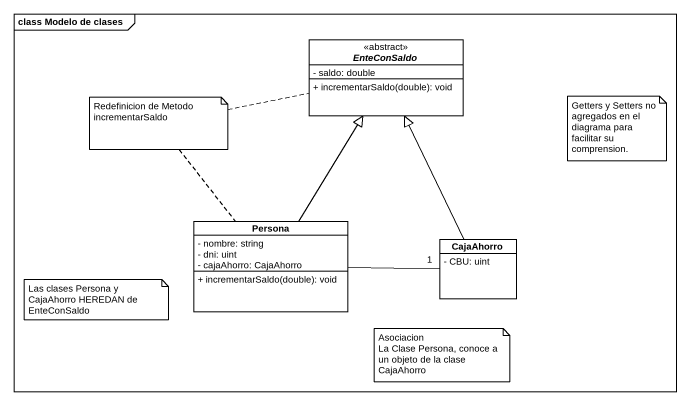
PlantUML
@startuml
mainframe class Modelo de clases
hide circle
hide empty members
skinparam classAttributeIconSize 0
abstract class EnteConSaldo <<abstract>> {
  - saldo: double
  + incrementarSaldo(double): void
}
class Persona {
  - nombre: string
  - dni: uint
  - cajaAhorro: CajaAhorro
  + incrementarSaldo(double): void
}
class CajaAhorro {
  - CBU: uint
}
Persona -up-|> EnteConSaldo
Persona -right- "1" CajaAhorro
CajaAhorro -up-|> EnteConSaldo
note as N1
  Redefinicion de Metodo incrementarSaldo
end note
N1 .. EnteConSaldo
N1 .. Persona
note as N2
  Getters y Setters no agregados en el diagrama para facilitar su comprension.
end note
note as N3
  Las clases Persona y CajaAhorro HEREDAN de EnteConSaldo
end note
note as N4
  Asociacion
  La Clase Persona, conoce a un objeto de la clase CajaAhorro
end note
@enduml
